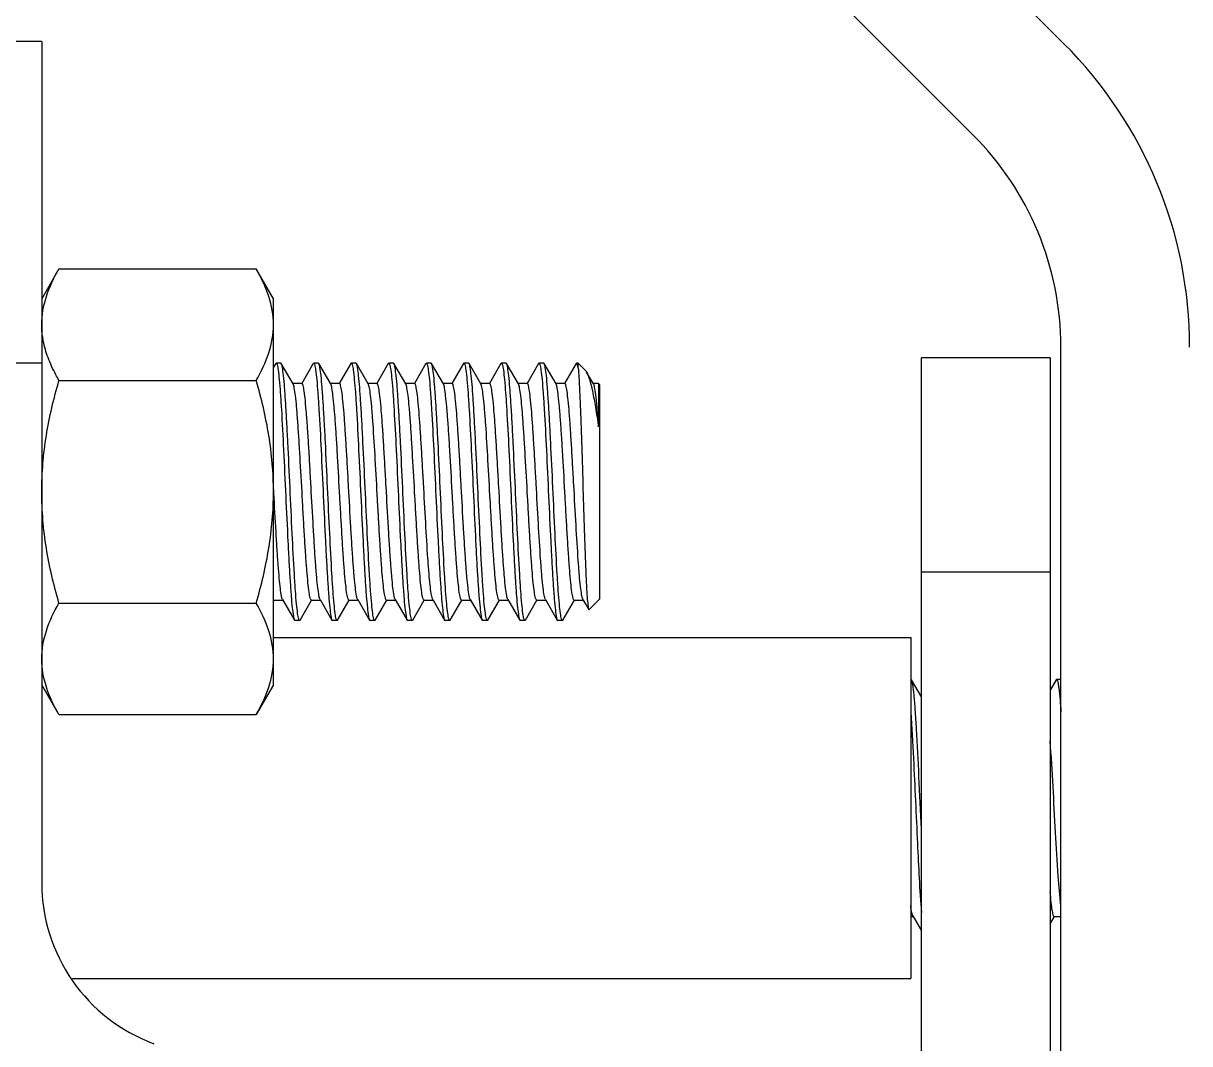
# Model space of a CAD drawing. Extents: x 1031190 to 1725648, y 733081 to 1571294.
# Drawn here: x 1159189 to 1159821, y 1211071 to 1211624 of the extents above; entities that cross this region are included whole.
import ezdxf

# ---------------------------------------------------------------- set-up
doc = ezdxf.new("R2010")
doc.units = 0
doc.header["$LTSCALE"] = 1000
doc.header["$MEASUREMENT"] = 0

msp = doc.modelspace()

# ---------------------------------------------------------------- linework, layer by layer
at = {"linetype": 'Continuous'}
for p, q in [((1159456.3, 1211909.17), (1159752.51, 1211612.96)), ((1159703.23, 1211563.68), (1159407.02, 1211859.89)), ((1159199.1, 1211614.22), (1159129.4, 1211614.22)), ((1159199.1, 1211614.22), (1159199.1, 1211158.53)), ((1159208.43, 1211490.97), (1159199.1, 1211474.8)), ((1159208.43, 1211490.97), (1159315.22, 1211490.97)), ((1159324.55, 1211474.8), (1159315.22, 1211490.97)), ((1159324.55, 1211265.76), (1159324.55, 1211474.8)), ((1159750.86, 1210955.01), (1159750.86, 1211448.69)), ((1159199.1, 1211439.98), (1159129.4, 1211439.98)), ((1159325.74, 1211439.75), (1159324.55, 1211437.7)), ((1159325.74, 1211439.75), (1159326, 1211439.98)), ((1159328.54, 1211439.98), (1159326, 1211439.98)), ((1159328.54, 1211439.98), (1159326, 1211439.98)), ((1159326, 1211439.98), (1159326.04, 1211439.97)), ((1159328.8, 1211439.75), (1159328.54, 1211439.98)), ((1159335.22, 1211428.68), (1159328.8, 1211439.75)), ((1159346.07, 1211439.75), (1159339.84, 1211429.01)), ((1159346.07, 1211439.75), (1159346.33, 1211439.98)), ((1159348.87, 1211439.98), (1159346.33, 1211439.98)), ((1159348.87, 1211439.98), (1159346.33, 1211439.98)), ((1159346.33, 1211439.98), (1159346.36, 1211439.97)), ((1159349.13, 1211439.75), (1159348.87, 1211439.98)), ((1159355.55, 1211428.68), (1159349.13, 1211439.75)), ((1159366.39, 1211439.75), (1159360.17, 1211429.01)), ((1159366.39, 1211439.75), (1159366.65, 1211439.98)), ((1159369.19, 1211439.98), (1159366.65, 1211439.98)), ((1159369.19, 1211439.98), (1159366.65, 1211439.98)), ((1159366.65, 1211439.98), (1159366.69, 1211439.97)), ((1159369.45, 1211439.75), (1159369.19, 1211439.98)), ((1159375.87, 1211428.68), (1159369.45, 1211439.75)), ((1159386.72, 1211439.75), (1159380.49, 1211429.01)), ((1159386.72, 1211439.75), (1159386.98, 1211439.98)), ((1159389.52, 1211439.98), (1159386.98, 1211439.98)), ((1159389.52, 1211439.98), (1159386.98, 1211439.98)), ((1159386.98, 1211439.98), (1159387.02, 1211439.97)), ((1159389.78, 1211439.75), (1159389.52, 1211439.98)), ((1159396.2, 1211428.68), (1159389.78, 1211439.75)), ((1159407.05, 1211439.75), (1159400.82, 1211429.01)), ((1159407.05, 1211439.75), (1159407.31, 1211439.98)), ((1159409.85, 1211439.98), (1159407.31, 1211439.98)), ((1159409.85, 1211439.98), (1159407.31, 1211439.98)), ((1159407.31, 1211439.98), (1159407.35, 1211439.97)), ((1159410.11, 1211439.75), (1159409.85, 1211439.98)), ((1159416.53, 1211428.68), (1159410.11, 1211439.75)), ((1159427.38, 1211439.75), (1159421.15, 1211429.01)), ((1159427.38, 1211439.75), (1159427.64, 1211439.98)), ((1159430.18, 1211439.98), (1159427.64, 1211439.98)), ((1159430.18, 1211439.98), (1159427.64, 1211439.98)), ((1159427.64, 1211439.98), (1159427.68, 1211439.97)), ((1159430.44, 1211439.75), (1159430.18, 1211439.98)), ((1159436.86, 1211428.68), (1159430.44, 1211439.75)), ((1159447.71, 1211439.75), (1159441.48, 1211429.01)), ((1159447.71, 1211439.75), (1159447.97, 1211439.98)), ((1159450.51, 1211439.98), (1159447.97, 1211439.98)), ((1159450.51, 1211439.98), (1159447.97, 1211439.98)), ((1159447.97, 1211439.98), (1159448, 1211439.97)), ((1159450.77, 1211439.75), (1159450.51, 1211439.98)), ((1159457.19, 1211428.68), (1159450.77, 1211439.75)), ((1159468.03, 1211439.75), (1159461.81, 1211429.01)), ((1159468.03, 1211439.75), (1159468.29, 1211439.98)), ((1159470.83, 1211439.98), (1159468.29, 1211439.98)), ((1159470.83, 1211439.98), (1159468.29, 1211439.98)), ((1159468.29, 1211439.98), (1159468.33, 1211439.97)), ((1159471.09, 1211439.75), (1159470.83, 1211439.98)), ((1159477.51, 1211428.68), (1159471.09, 1211439.75)), ((1159488.36, 1211439.75), (1159482.13, 1211429.01)), ((1159488.62, 1211439.98), (1159488.36, 1211439.75)), ((1159489.5, 1211439.98), (1159488.62, 1211439.98)), ((1159493.44, 1211436.04), (1159489.5, 1211439.98)), ((1159489.5, 1211437.43), (1159489.5, 1211439.98)), ((1159675.35, 1210685.88), (1159675.35, 1211442.88)), ((1159745.05, 1211442.88), (1159675.35, 1211442.88)), ((1159745.05, 1211442.88), (1159745.05, 1210374.21)), ((1159497.84, 1211428.68), (1159494.09, 1211435.14)), ((1159208.43, 1211430.63), (1159315.22, 1211430.63)), ((1159339.95, 1211428.94), (1159335.06, 1211428.94)), ((1159360.28, 1211428.94), (1159355.39, 1211428.94)), ((1159380.61, 1211428.94), (1159375.72, 1211428.94)), ((1159376.03, 1211428.34), (1159375.87, 1211428.68)), ((1159400.94, 1211428.94), (1159396.05, 1211428.94)), ((1159421.27, 1211428.94), (1159416.38, 1211428.94)), ((1159441.59, 1211428.94), (1159436.7, 1211428.94)), ((1159437.05, 1211428.25), (1159436.86, 1211428.68)), ((1159461.92, 1211428.94), (1159457.03, 1211428.94)), ((1159482.25, 1211428.94), (1159477.36, 1211428.94)), ((1159500.53, 1211428.94), (1159497.69, 1211428.94)), ((1159501.11, 1211428.36), (1159500.53, 1211428.94)), ((1159500.53, 1211428.94), (1159500.53, 1211405.48)), ((1159501.11, 1211428.36), (1159501.11, 1211312.2)), ((1159324.71, 1211370.29), (1159324.55, 1211373.12)), ((1159324.75, 1211369.55), (1159324.71, 1211370.29)), ((1159745.05, 1211326.72), (1159675.35, 1211326.72)), ((1159324.55, 1211311.02), (1159324.86, 1211311.55)), ((1159324.75, 1211311.62), (1159329.64, 1211311.62)), ((1159329.48, 1211311.89), (1159335.9, 1211300.81)), ((1159338.96, 1211300.81), (1159345.19, 1211311.55)), ((1159345.07, 1211311.62), (1159349.96, 1211311.62)), ((1159349.81, 1211311.89), (1159356.23, 1211300.81)), ((1159359.29, 1211300.81), (1159365.52, 1211311.55)), ((1159365.4, 1211311.62), (1159370.29, 1211311.62)), ((1159370.14, 1211311.89), (1159376.56, 1211300.81)), ((1159379.62, 1211300.81), (1159385.84, 1211311.55)), ((1159385.73, 1211311.62), (1159390.62, 1211311.62)), ((1159390.47, 1211311.89), (1159396.89, 1211300.81)), ((1159399.95, 1211300.81), (1159406.17, 1211311.55)), ((1159406.06, 1211311.62), (1159410.95, 1211311.62)), ((1159410.79, 1211311.89), (1159417.21, 1211300.81)), ((1159420.27, 1211300.81), (1159426.5, 1211311.55)), ((1159426.39, 1211311.62), (1159431.28, 1211311.62)), ((1159431.12, 1211311.89), (1159437.54, 1211300.81)), ((1159440.6, 1211300.81), (1159446.83, 1211311.55)), ((1159446.71, 1211311.62), (1159451.6, 1211311.62)), ((1159451.45, 1211311.89), (1159457.87, 1211300.81)), ((1159460.93, 1211300.81), (1159467.16, 1211311.55)), ((1159467.04, 1211311.62), (1159471.93, 1211311.62)), ((1159471.78, 1211311.89), (1159471.59, 1211312.3)), ((1159471.78, 1211311.89), (1159478.2, 1211300.81)), ((1159481.26, 1211300.81), (1159487.48, 1211311.55)), ((1159487.37, 1211311.62), (1159492.26, 1211311.62)), ((1159492.11, 1211311.89), (1159492, 1211312.09)), ((1159492.11, 1211311.89), (1159492.26, 1211311.62)), ((1159492.26, 1211311.62), (1159495.21, 1211306.54)), ((1159501.11, 1211312.2), (1159495.39, 1211306.47)), ((1159208.43, 1211309.94), (1159315.22, 1211309.94)), ((1159495.21, 1211306.54), (1159495.39, 1211306.47)), ((1159335.9, 1211300.81), (1159336.16, 1211300.59)), ((1159338.7, 1211300.59), (1159336.16, 1211300.59)), ((1159338.7, 1211300.59), (1159336.16, 1211300.59)), ((1159338.7, 1211300.59), (1159338.66, 1211300.59)), ((1159338.96, 1211300.81), (1159338.7, 1211300.59)), ((1159356.23, 1211300.81), (1159356.49, 1211300.59)), ((1159359.03, 1211300.59), (1159356.49, 1211300.59)), ((1159359.03, 1211300.59), (1159356.49, 1211300.59)), ((1159359.03, 1211300.59), (1159358.99, 1211300.59)), ((1159359.29, 1211300.81), (1159359.03, 1211300.59)), ((1159376.56, 1211300.81), (1159376.82, 1211300.59)), ((1159379.36, 1211300.59), (1159376.82, 1211300.59)), ((1159379.36, 1211300.59), (1159376.82, 1211300.59)), ((1159379.36, 1211300.59), (1159379.32, 1211300.59)), ((1159379.62, 1211300.81), (1159379.36, 1211300.59)), ((1159396.89, 1211300.81), (1159397.15, 1211300.59)), ((1159399.69, 1211300.59), (1159397.15, 1211300.59)), ((1159399.69, 1211300.59), (1159397.15, 1211300.59)), ((1159399.69, 1211300.59), (1159399.65, 1211300.59)), ((1159399.95, 1211300.81), (1159399.69, 1211300.59)), ((1159417.21, 1211300.81), (1159417.47, 1211300.59)), ((1159420.01, 1211300.59), (1159417.47, 1211300.59)), ((1159420.01, 1211300.59), (1159417.47, 1211300.59)), ((1159420.01, 1211300.59), (1159419.98, 1211300.59)), ((1159420.27, 1211300.81), (1159420.01, 1211300.59)), ((1159437.54, 1211300.81), (1159437.8, 1211300.59)), ((1159440.34, 1211300.59), (1159437.8, 1211300.59)), ((1159440.34, 1211300.59), (1159437.8, 1211300.59)), ((1159440.34, 1211300.59), (1159440.3, 1211300.59)), ((1159440.6, 1211300.81), (1159440.34, 1211300.59)), ((1159457.87, 1211300.81), (1159458.13, 1211300.59)), ((1159460.67, 1211300.59), (1159458.13, 1211300.59)), ((1159460.67, 1211300.59), (1159458.13, 1211300.59)), ((1159460.67, 1211300.59), (1159460.63, 1211300.59)), ((1159460.93, 1211300.81), (1159460.67, 1211300.59)), ((1159478.2, 1211300.81), (1159478.46, 1211300.59)), ((1159481, 1211300.59), (1159478.46, 1211300.59)), ((1159481, 1211300.59), (1159478.46, 1211300.59)), ((1159481, 1211300.59), (1159480.96, 1211300.59)), ((1159481.26, 1211300.81), (1159481, 1211300.59)), ((1159324.55, 1211291.29), (1159669.55, 1211291.29)), ((1159669.55, 1211291.29), (1159669.55, 1211106.6)), ((1159670, 1211268.42), (1159669.74, 1211268.64)), ((1159675.35, 1211259.18), (1159670, 1211268.42)), ((1159748.25, 1211268.42), (1159745.05, 1211262.89)), ((1159748.25, 1211268.42), (1159748.51, 1211268.64)), ((1159751.05, 1211268.64), (1159748.51, 1211268.64)), ((1159751.05, 1211268.64), (1159748.51, 1211268.64)), ((1159208.43, 1211249.59), (1159199.1, 1211265.76)), ((1159324.55, 1211265.76), (1159315.22, 1211249.59)), ((1159208.43, 1211249.59), (1159315.22, 1211249.59)), ((1159669.55, 1211140.28), (1159670.99, 1211140.28)), ((1159670.68, 1211140.55), (1159675.35, 1211132.49)), ((1159745.05, 1211136.21), (1159747.41, 1211140.28)), ((1159747.26, 1211140.28), (1159750.86, 1211140.28)), ((1159215.78, 1211106.6), (1159669.55, 1211106.6))]:
    msp.add_line(p, q, dxfattribs=at)
for centre, radius, start, end in [((1159588.23, 1211448.69), 232.32, 0, 45), ((1159588.23, 1211448.69), 162.62, 0, 45), ((1159292.03, 1211158.53), 162.62, 180, 249.68249), ((1159292.03, 1211158.53), 92.93, 180, 249.68249)]:
    msp.add_arc(centre, radius, start, end, dxfattribs=at)
for points, knots in [([(1159199.1, 1211460.8), (1159199.1, 1211465.95), (1159201.03, 1211476.61), (1159205.7, 1211486.23), (1159208.43, 1211490.97)], [0, 0, 0, 0, 0.485069, 1, 1, 1, 1]), ([(1159324.55, 1211460.8), (1159324.55, 1211465.95), (1159322.62, 1211476.61), (1159317.95, 1211486.23), (1159315.22, 1211490.97)], [0, 0, 0, 0, 0.485069, 1, 1, 1, 1]), ([(1159202.5, 1211443), (1159201.96, 1211444.46), (1159200.05, 1211450.2), (1159199.1, 1211456.29), (1159199.1, 1211460.8)], [0, 0, 0, 0, 0.255881, 1, 1, 1, 1]), ([(1159315.22, 1211430.63), (1159317.95, 1211435.36), (1159322.62, 1211444.99), (1159324.55, 1211455.65), (1159324.55, 1211460.8)], [0, 0, 0, 0, 0.514931, 1, 1, 1, 1]), ([(1159208.43, 1211430.63), (1159207.85, 1211431.64), (1159205.63, 1211435.64), (1159203.69, 1211439.81), (1159202.5, 1211443)], [0, 0, 0, 0, 0.255395, 1, 1, 1, 1]), ([(1159326.04, 1211439.97), (1159326.08, 1211439.96), (1159326.32, 1211439.78), (1159326.4, 1211439.47), (1159326.47, 1211439.23)], [0, 0, 0, 0, 0.14607, 1, 1, 1, 1]), ([(1159326.47, 1211439.23), (1159326.78, 1211438.27), (1159327.18, 1211435.53), (1159327.75, 1211430.43), (1159328.3, 1211423.32), (1159329.12, 1211410.61), (1159330.07, 1211391.97), (1159331.18, 1211368.08), (1159332.12, 1211347.8), (1159332.92, 1211332.53), (1159333.49, 1211322.7), (1159334.07, 1211314.46), (1159334.59, 1211308.02), (1159335.21, 1211303.73), (1159335.53, 1211301.46), (1159335.9, 1211300.81)], [0, 0, 0, 0, 0.021893, 0.059338, 0.11121, 0.175832, 0.33449, 0.514559, 0.692469, 0.77323, 0.844901, 0.90513, 0.951948, 0.983856, 1, 1, 1, 1]), ([(1159338.23, 1211301.33), (1159337.92, 1211302.29), (1159337.52, 1211305.02), (1159336.95, 1211310.13), (1159336.4, 1211317.23), (1159335.58, 1211329.94), (1159334.63, 1211348.58), (1159333.52, 1211372.47), (1159332.58, 1211392.76), (1159331.78, 1211408.03), (1159331.21, 1211417.86), (1159330.63, 1211426.1), (1159330.11, 1211432.54), (1159329.49, 1211436.83), (1159329.17, 1211439.11), (1159328.8, 1211439.75)], [0, 0, 0, 0, 0.02187, 0.059297, 0.111154, 0.175764, 0.334422, 0.514507, 0.692435, 0.773208, 0.844889, 0.905123, 0.951944, 0.983855, 1, 1, 1, 1]), ([(1159346.36, 1211439.97), (1159346.41, 1211439.96), (1159346.65, 1211439.78), (1159346.72, 1211439.48), (1159346.8, 1211439.24)], [0, 0, 0, 0, 0.146483, 1, 1, 1, 1]), ([(1159346.8, 1211439.24), (1159347.1, 1211438.28), (1159347.5, 1211435.55), (1159348.07, 1211430.45), (1159348.62, 1211423.35), (1159349.45, 1211410.64), (1159350.4, 1211392), (1159351.51, 1211368.11), (1159352.45, 1211347.82), (1159353.25, 1211332.54), (1159353.82, 1211322.71), (1159354.4, 1211314.47), (1159354.92, 1211308.03), (1159355.53, 1211303.73), (1159355.86, 1211301.46), (1159356.23, 1211300.81)], [0, 0, 0, 0, 0.021833, 0.05923, 0.111064, 0.175659, 0.33431, 0.514413, 0.692368, 0.773157, 0.844855, 0.905103, 0.951934, 0.983852, 1, 1, 1, 1]), ([(1159358.56, 1211301.33), (1159358.25, 1211302.29), (1159357.85, 1211305.03), (1159357.28, 1211310.13), (1159356.73, 1211317.24), (1159355.91, 1211329.95), (1159354.95, 1211348.59), (1159353.85, 1211372.48), (1159352.9, 1211392.76), (1159352.11, 1211408.03), (1159351.54, 1211417.86), (1159350.95, 1211426.1), (1159350.44, 1211432.54), (1159349.82, 1211436.83), (1159349.5, 1211439.11), (1159349.13, 1211439.75)], [0, 0, 0, 0, 0.02189, 0.059333, 0.111204, 0.175825, 0.334482, 0.514553, 0.692464, 0.773225, 0.844897, 0.905128, 0.951947, 0.983856, 1, 1, 1, 1]), ([(1159366.69, 1211439.97), (1159366.73, 1211439.96), (1159366.97, 1211439.78), (1159367.04, 1211439.49), (1159367.12, 1211439.26)], [0, 0, 0, 0, 0.14739, 1, 1, 1, 1]), ([(1159367.12, 1211439.26), (1159367.43, 1211438.3), (1159367.83, 1211435.58), (1159368.4, 1211430.5), (1159368.95, 1211423.4), (1159369.77, 1211410.71), (1159370.73, 1211392.06), (1159371.83, 1211368.16), (1159372.78, 1211347.86), (1159373.57, 1211332.58), (1159374.14, 1211322.73), (1159374.73, 1211314.48), (1159375.25, 1211308.03), (1159375.86, 1211303.73), (1159376.18, 1211301.46), (1159376.56, 1211300.81)], [0, 0, 0, 0, 0.021699, 0.058987, 0.110742, 0.175283, 0.333897, 0.514056, 0.692114, 0.772961, 0.844719, 0.905022, 0.951896, 0.98384, 1, 1, 1, 1]), ([(1159378.89, 1211301.32), (1159378.58, 1211302.28), (1159378.18, 1211305.02), (1159377.61, 1211310.11), (1159377.06, 1211317.22), (1159376.24, 1211329.92), (1159375.28, 1211348.57), (1159374.18, 1211372.46), (1159373.23, 1211392.75), (1159372.44, 1211408.02), (1159371.87, 1211417.85), (1159371.28, 1211426.09), (1159370.77, 1211432.53), (1159370.15, 1211436.83), (1159369.83, 1211439.11), (1159369.45, 1211439.75)], [0, 0, 0, 0, 0.021836, 0.059237, 0.111077, 0.175677, 0.334321, 0.514424, 0.692372, 0.773156, 0.844853, 0.905103, 0.951936, 0.983852, 1, 1, 1, 1]), ([(1159387.02, 1211439.97), (1159387.06, 1211439.96), (1159387.3, 1211439.78), (1159387.38, 1211439.47), (1159387.45, 1211439.23)], [0, 0, 0, 0, 0.146196, 1, 1, 1, 1]), ([(1159387.45, 1211439.23), (1159387.76, 1211438.27), (1159388.16, 1211435.54), (1159388.73, 1211430.43), (1159389.28, 1211423.33), (1159390.11, 1211410.62), (1159391.06, 1211391.98), (1159392.16, 1211368.09), (1159393.11, 1211347.8), (1159393.91, 1211332.54), (1159394.47, 1211322.71), (1159395.06, 1211314.46), (1159395.57, 1211308.03), (1159396.19, 1211303.73), (1159396.51, 1211301.46), (1159396.89, 1211300.81)], [0, 0, 0, 0, 0.021874, 0.059306, 0.111169, 0.175785, 0.334437, 0.514518, 0.69244, 0.773206, 0.844885, 0.905122, 0.951944, 0.983855, 1, 1, 1, 1]), ([(1159399.22, 1211301.31), (1159398.91, 1211302.27), (1159398.51, 1211304.99), (1159397.94, 1211310.07), (1159397.39, 1211317.17), (1159396.57, 1211329.87), (1159395.61, 1211348.52), (1159394.51, 1211372.41), (1159393.56, 1211392.71), (1159392.76, 1211407.99), (1159392.2, 1211417.83), (1159391.61, 1211426.08), (1159391.09, 1211432.53), (1159390.48, 1211436.83), (1159390.16, 1211439.1), (1159389.78, 1211439.75)], [0, 0, 0, 0, 0.021728, 0.059039, 0.110811, 0.175364, 0.333989, 0.514137, 0.692171, 0.773007, 0.844751, 0.905041, 0.951904, 0.983842, 1, 1, 1, 1]), ([(1159407.35, 1211439.97), (1159407.39, 1211439.96), (1159407.63, 1211439.78), (1159407.71, 1211439.47), (1159407.78, 1211439.23)], [0, 0, 0, 0, 0.146015, 1, 1, 1, 1]), ([(1159407.78, 1211439.23), (1159408.09, 1211438.27), (1159408.49, 1211435.53), (1159409.06, 1211430.42), (1159409.61, 1211423.31), (1159410.43, 1211410.61), (1159411.39, 1211391.96), (1159412.49, 1211368.08), (1159413.44, 1211347.8), (1159414.23, 1211332.53), (1159414.8, 1211322.7), (1159415.39, 1211314.46), (1159415.9, 1211308.02), (1159416.52, 1211303.73), (1159416.84, 1211301.46), (1159417.21, 1211300.81)], [0, 0, 0, 0, 0.021902, 0.059353, 0.11123, 0.175855, 0.334516, 0.514581, 0.692484, 0.773243, 0.844911, 0.905136, 0.951951, 0.983857, 1, 1, 1, 1]), ([(1159419.54, 1211301.33), (1159419.23, 1211302.29), (1159418.83, 1211305.03), (1159418.26, 1211310.13), (1159417.71, 1211317.24), (1159416.89, 1211329.95), (1159415.94, 1211348.59), (1159414.83, 1211372.48), (1159413.89, 1211392.76), (1159413.09, 1211408.03), (1159412.52, 1211417.86), (1159411.94, 1211426.1), (1159411.42, 1211432.54), (1159410.81, 1211436.83), (1159410.48, 1211439.11), (1159410.11, 1211439.75)], [0, 0, 0, 0, 0.021885, 0.059324, 0.11119, 0.175807, 0.334466, 0.514541, 0.692458, 0.773225, 0.8449, 0.90513, 0.951948, 0.983856, 1, 1, 1, 1]), ([(1159427.68, 1211439.97), (1159427.72, 1211439.96), (1159427.96, 1211439.78), (1159428.03, 1211439.48), (1159428.11, 1211439.25)], [0, 0, 0, 0, 0.146759, 1, 1, 1, 1]), ([(1159428.11, 1211439.25), (1159428.42, 1211438.29), (1159428.81, 1211435.56), (1159429.38, 1211430.46), (1159429.93, 1211423.36), (1159430.76, 1211410.66), (1159431.71, 1211392.02), (1159432.82, 1211368.12), (1159433.76, 1211347.83), (1159434.56, 1211332.55), (1159435.13, 1211322.72), (1159435.71, 1211314.47), (1159436.23, 1211308.03), (1159436.84, 1211303.73), (1159437.17, 1211301.46), (1159437.54, 1211300.81)], [0, 0, 0, 0, 0.021792, 0.059156, 0.110966, 0.175545, 0.334187, 0.514308, 0.692293, 0.7731, 0.844815, 0.905079, 0.951923, 0.983848, 1, 1, 1, 1]), ([(1159439.87, 1211301.33), (1159439.56, 1211302.29), (1159439.16, 1211305.03), (1159438.59, 1211310.13), (1159438.04, 1211317.24), (1159437.22, 1211329.94), (1159436.27, 1211348.59), (1159435.16, 1211372.47), (1159434.22, 1211392.76), (1159433.42, 1211408.03), (1159432.85, 1211417.86), (1159432.27, 1211426.1), (1159431.75, 1211432.54), (1159431.13, 1211436.83), (1159430.81, 1211439.11), (1159430.44, 1211439.75)], [0, 0, 0, 0, 0.021878, 0.059312, 0.111177, 0.175794, 0.334448, 0.514526, 0.692445, 0.773211, 0.844888, 0.905123, 0.951945, 0.983855, 1, 1, 1, 1]), ([(1159448, 1211439.97), (1159448.04, 1211439.96), (1159448.28, 1211439.78), (1159448.36, 1211439.48), (1159448.43, 1211439.25)], [0, 0, 0, 0, 0.146768, 1, 1, 1, 1]), ([(1159448.43, 1211439.25), (1159448.74, 1211438.29), (1159449.14, 1211435.56), (1159449.71, 1211430.46), (1159450.26, 1211423.36), (1159451.09, 1211410.66), (1159452.04, 1211392.02), (1159453.15, 1211368.12), (1159454.09, 1211347.83), (1159454.89, 1211332.55), (1159455.46, 1211322.72), (1159456.04, 1211314.47), (1159456.56, 1211308.03), (1159457.17, 1211303.73), (1159457.5, 1211301.46), (1159457.87, 1211300.81)], [0, 0, 0, 0, 0.021791, 0.059155, 0.110967, 0.175548, 0.334182, 0.514304, 0.692288, 0.773093, 0.844809, 0.905077, 0.951923, 0.983848, 1, 1, 1, 1]), ([(1159460.2, 1211301.31), (1159459.89, 1211302.27), (1159459.49, 1211305), (1159458.92, 1211310.09), (1159458.37, 1211317.19), (1159457.55, 1211329.89), (1159456.6, 1211348.53), (1159455.49, 1211372.43), (1159454.55, 1211392.72), (1159453.75, 1211408), (1159453.18, 1211417.84), (1159452.59, 1211426.09), (1159452.08, 1211432.53), (1159451.46, 1211436.83), (1159451.14, 1211439.11), (1159450.77, 1211439.75)], [0, 0, 0, 0, 0.021768, 0.059112, 0.11091, 0.17548, 0.33411, 0.514241, 0.692243, 0.773059, 0.844786, 0.905063, 0.951916, 0.983846, 1, 1, 1, 1]), ([(1159468.33, 1211439.97), (1159468.37, 1211439.96), (1159468.62, 1211439.78), (1159468.69, 1211439.47), (1159468.77, 1211439.23)], [0, 0, 0, 0, 0.146155, 1, 1, 1, 1]), ([(1159468.77, 1211439.23), (1159469.07, 1211438.27), (1159469.47, 1211435.54), (1159470.04, 1211430.43), (1159470.59, 1211423.32), (1159471.42, 1211410.62), (1159472.37, 1211391.97), (1159473.48, 1211368.09), (1159474.42, 1211347.8), (1159475.22, 1211332.54), (1159475.79, 1211322.7), (1159476.37, 1211314.46), (1159476.89, 1211308.03), (1159477.5, 1211303.73), (1159477.82, 1211301.46), (1159478.2, 1211300.81)], [0, 0, 0, 0, 0.02188, 0.059316, 0.111182, 0.1758, 0.334454, 0.51453, 0.692448, 0.773213, 0.844889, 0.905123, 0.951945, 0.983855, 1, 1, 1, 1]), ([(1159480.53, 1211301.31), (1159480.22, 1211302.27), (1159479.82, 1211305), (1159479.25, 1211310.09), (1159478.7, 1211317.19), (1159477.88, 1211329.89), (1159476.92, 1211348.53), (1159475.82, 1211372.43), (1159474.87, 1211392.72), (1159474.08, 1211408), (1159473.51, 1211417.84), (1159472.92, 1211426.09), (1159472.41, 1211432.53), (1159471.79, 1211436.83), (1159471.47, 1211439.11), (1159471.09, 1211439.75)], [0, 0, 0, 0, 0.021766, 0.059108, 0.110903, 0.175472, 0.334108, 0.51424, 0.692244, 0.773062, 0.844789, 0.905064, 0.951915, 0.983846, 1, 1, 1, 1]), ([(1159488.87, 1211439.77), (1159488.84, 1211439.83), (1159488.77, 1211439.92), (1159488.67, 1211439.98), (1159488.62, 1211439.98)], [0, 0, 0, 0, 0.595459, 1, 1, 1, 1]), ([(1159489.5, 1211437.43), (1159489.45, 1211437.71), (1159489.29, 1211438.5), (1159489.14, 1211439.32), (1159488.87, 1211439.77)], [0, 0, 0, 0, 0.346578, 1, 1, 1, 1]), ([(1159489.5, 1211437.43), (1159489.84, 1211433.96), (1159490.31, 1211424.91), (1159490.96, 1211408.83), (1159491.61, 1211388.54), (1159492.28, 1211366.38), (1159492.86, 1211347.9), (1159493.35, 1211334.18), (1159493.69, 1211325.44), (1159494.07, 1211318.18), (1159494.35, 1211312.56), (1159494.8, 1211308.94), (1159494.92, 1211307.04), (1159495.21, 1211306.54)], [0, 0, 0, 0, 0.079873, 0.207357, 0.368394, 0.544526, 0.714953, 0.791458, 0.858883, 0.915067, 0.958179, 0.986787, 1, 1, 1, 1]), ([(1159494.09, 1211435.14), (1159494.8, 1211433.92), (1159495.94, 1211430.45), (1159497.45, 1211424.07), (1159499.01, 1211415.47), (1159500.01, 1211409.02), (1159500.53, 1211405.48)], [0, 0, 0, 0, 0.139011, 0.356589, 0.647179, 1, 1, 1, 1]), ([(1159199.1, 1211370.28), (1159199.1, 1211380.48), (1159200.88, 1211400.92), (1159205.6, 1211420.82), (1159208.43, 1211430.63)], [0, 0, 0, 0, 0.499896, 1, 1, 1, 1]), ([(1159324.55, 1211370.28), (1159324.55, 1211380.48), (1159322.77, 1211400.92), (1159318.05, 1211420.82), (1159315.22, 1211430.63)], [0, 0, 0, 0, 0.499896, 1, 1, 1, 1]), ([(1159345.07, 1211311.62), (1159344.94, 1211311.62), (1159344.64, 1211312.04), (1159344.24, 1211313.38), (1159343.7, 1211316.49), (1159343.15, 1211321.5), (1159342.55, 1211328.34), (1159341.95, 1211336.66), (1159341.35, 1211346.2), (1159340.75, 1211356.62), (1159339.94, 1211371.14), (1159339.16, 1211385.52), (1159338.33, 1211399.26), (1159337.73, 1211408.24), (1159337.13, 1211415.83), (1159336.58, 1211421.82), (1159335.95, 1211425.88), (1159335.59, 1211428.04), (1159335.22, 1211428.68)], [0, 0, 0, 0, 0.003456, 0.010692, 0.037889, 0.081613, 0.140406, 0.212192, 0.2944, 0.384075, 0.477989, 0.664972, 0.751304, 0.828651, 0.894236, 0.945722, 0.981321, 1, 1, 1, 1]), ([(1159349.81, 1211311.89), (1159349.44, 1211312.52), (1159349.07, 1211314.68), (1159348.45, 1211318.74), (1159347.9, 1211324.73), (1159347.29, 1211332.32), (1159346.7, 1211341.3), (1159345.87, 1211355.04), (1159345.09, 1211369.43), (1159344.28, 1211383.95), (1159343.68, 1211394.36), (1159343.07, 1211403.9), (1159342.48, 1211412.22), (1159341.88, 1211419.06), (1159341.33, 1211424.07), (1159340.79, 1211427.18), (1159340.39, 1211428.52), (1159340.09, 1211428.94), (1159339.95, 1211428.94)], [0, 0, 0, 0, 0.01868, 0.054278, 0.105764, 0.171348, 0.248694, 0.335027, 0.52201, 0.615925, 0.705601, 0.787809, 0.859593, 0.918386, 0.962109, 0.989306, 0.996546, 1, 1, 1, 1]), ([(1159365.4, 1211311.62), (1159365.27, 1211311.62), (1159364.97, 1211312.04), (1159364.57, 1211313.38), (1159364.03, 1211316.49), (1159363.47, 1211321.5), (1159362.88, 1211328.34), (1159362.28, 1211336.66), (1159361.68, 1211346.2), (1159361.08, 1211356.62), (1159360.27, 1211371.14), (1159359.49, 1211385.52), (1159358.66, 1211399.26), (1159358.06, 1211408.24), (1159357.46, 1211415.83), (1159356.9, 1211421.82), (1159356.28, 1211425.88), (1159355.91, 1211428.04), (1159355.55, 1211428.68)], [0, 0, 0, 0, 0.003456, 0.010693, 0.037891, 0.081614, 0.140408, 0.212192, 0.2944, 0.384075, 0.47799, 0.664974, 0.751306, 0.828653, 0.894237, 0.945723, 0.981321, 1, 1, 1, 1]), ([(1159370.14, 1211311.89), (1159369.77, 1211312.52), (1159369.4, 1211314.68), (1159368.78, 1211318.74), (1159368.23, 1211324.73), (1159367.62, 1211332.32), (1159367.03, 1211341.3), (1159366.2, 1211355.04), (1159365.41, 1211369.43), (1159364.61, 1211383.95), (1159364, 1211394.36), (1159363.4, 1211403.9), (1159362.81, 1211412.22), (1159362.21, 1211419.06), (1159361.66, 1211424.07), (1159361.11, 1211427.18), (1159360.71, 1211428.52), (1159360.42, 1211428.94), (1159360.28, 1211428.94)], [0, 0, 0, 0, 0.018679, 0.054277, 0.105763, 0.171348, 0.248694, 0.335027, 0.52201, 0.615925, 0.7056, 0.787807, 0.859593, 0.918386, 0.96211, 0.989308, 0.996544, 1, 1, 1, 1]), ([(1159385.73, 1211311.62), (1159385.6, 1211311.62), (1159385.3, 1211312.02), (1159384.91, 1211313.33), (1159384.38, 1211316.34), (1159383.83, 1211321.21), (1159383.24, 1211327.85), (1159382.66, 1211335.95), (1159382.06, 1211345.26), (1159381.47, 1211355.44), (1159380.68, 1211369.72), (1159379.73, 1211387), (1159378.75, 1211403.29), (1159377.91, 1211414.43), (1159377.34, 1211420.67), (1159376.76, 1211425.13), (1159376.35, 1211427.52), (1159376.03, 1211428.34)], [0, 0, 0, 0, 0.003387, 0.010439, 0.0369, 0.079457, 0.136743, 0.2068, 0.287199, 0.375139, 0.467553, 0.652855, 0.817457, 0.884687, 0.938635, 0.97747, 1, 1, 1, 1]), ([(1159390.47, 1211311.89), (1159390.1, 1211312.52), (1159389.73, 1211314.68), (1159389.11, 1211318.74), (1159388.56, 1211324.73), (1159387.95, 1211332.32), (1159387.35, 1211341.3), (1159386.53, 1211355.04), (1159385.74, 1211369.43), (1159384.94, 1211383.95), (1159384.33, 1211394.36), (1159383.73, 1211403.9), (1159383.14, 1211412.22), (1159382.54, 1211419.06), (1159381.98, 1211424.07), (1159381.44, 1211427.18), (1159381.04, 1211428.52), (1159380.75, 1211428.94), (1159380.61, 1211428.94)], [0, 0, 0, 0, 0.01868, 0.054279, 0.105765, 0.17135, 0.248697, 0.335029, 0.522011, 0.615926, 0.705601, 0.787809, 0.859595, 0.918388, 0.962111, 0.989308, 0.996545, 1, 1, 1, 1]), ([(1159406.06, 1211311.62), (1159405.92, 1211311.62), (1159405.63, 1211312.04), (1159405.22, 1211313.38), (1159404.68, 1211316.49), (1159404.13, 1211321.5), (1159403.53, 1211328.34), (1159402.94, 1211336.66), (1159402.34, 1211346.2), (1159401.73, 1211356.62), (1159400.93, 1211371.14), (1159400.14, 1211385.52), (1159399.31, 1211399.26), (1159398.72, 1211408.24), (1159398.11, 1211415.83), (1159397.56, 1211421.82), (1159396.94, 1211425.88), (1159396.57, 1211428.04), (1159396.2, 1211428.68)], [0, 0, 0, 0, 0.003455, 0.010692, 0.037889, 0.081612, 0.140406, 0.212191, 0.294399, 0.384075, 0.477989, 0.664972, 0.751304, 0.82865, 0.894235, 0.945722, 0.981321, 1, 1, 1, 1]), ([(1159410.58, 1211312.39), (1159410.27, 1211313.29), (1159409.85, 1211315.78), (1159409.28, 1211320.39), (1159408.71, 1211326.73), (1159407.87, 1211337.94), (1159406.9, 1211354.22), (1159405.96, 1211371.43), (1159405.17, 1211385.61), (1159404.58, 1211395.7), (1159403.99, 1211404.91), (1159403.41, 1211412.92), (1159402.82, 1211419.48), (1159402.28, 1211424.28), (1159401.75, 1211427.25), (1159401.36, 1211428.55), (1159401.07, 1211428.94), (1159400.94, 1211428.94)], [0, 0, 0, 0, 0.024104, 0.064245, 0.119183, 0.187069, 0.352029, 0.536643, 0.62845, 0.715691, 0.795361, 0.864724, 0.921406, 0.963495, 0.989662, 0.996639, 1, 1, 1, 1]), ([(1159426.39, 1211311.62), (1159426.25, 1211311.62), (1159425.95, 1211312.04), (1159425.55, 1211313.38), (1159425.01, 1211316.49), (1159424.46, 1211321.5), (1159423.86, 1211328.34), (1159423.27, 1211336.66), (1159422.66, 1211346.2), (1159422.06, 1211356.62), (1159421.25, 1211371.14), (1159420.47, 1211385.52), (1159419.64, 1211399.26), (1159419.05, 1211408.24), (1159418.44, 1211415.83), (1159417.89, 1211421.82), (1159417.27, 1211425.88), (1159416.9, 1211428.04), (1159416.53, 1211428.68)], [0, 0, 0, 0, 0.003456, 0.010693, 0.037891, 0.081614, 0.140408, 0.212193, 0.2944, 0.384075, 0.47799, 0.664974, 0.751306, 0.828653, 0.894237, 0.945723, 0.981321, 1, 1, 1, 1]), ([(1159431.12, 1211311.89), (1159430.75, 1211312.52), (1159430.38, 1211314.68), (1159429.76, 1211318.74), (1159429.21, 1211324.73), (1159428.61, 1211332.32), (1159428.01, 1211341.3), (1159427.18, 1211355.04), (1159426.4, 1211369.43), (1159425.59, 1211383.95), (1159424.99, 1211394.36), (1159424.39, 1211403.9), (1159423.79, 1211412.22), (1159423.19, 1211419.06), (1159422.64, 1211424.07), (1159422.1, 1211427.18), (1159421.7, 1211428.52), (1159421.4, 1211428.94), (1159421.27, 1211428.94)], [0, 0, 0, 0, 0.018679, 0.054277, 0.105763, 0.171347, 0.248694, 0.335027, 0.52201, 0.615925, 0.7056, 0.787807, 0.859592, 0.918386, 0.962109, 0.989307, 0.996544, 1, 1, 1, 1]), ([(1159446.71, 1211311.62), (1159446.58, 1211311.62), (1159446.29, 1211312.02), (1159445.9, 1211313.32), (1159445.37, 1211316.31), (1159444.82, 1211321.14), (1159444.24, 1211327.74), (1159443.65, 1211335.79), (1159443.06, 1211345.05), (1159442.47, 1211355.18), (1159441.68, 1211369.41), (1159440.73, 1211386.65), (1159439.76, 1211402.94), (1159438.92, 1211414.11), (1159438.35, 1211420.41), (1159437.77, 1211424.95), (1159437.36, 1211427.39), (1159437.05, 1211428.25)], [0, 0, 0, 0, 0.003373, 0.010385, 0.036689, 0.078996, 0.13596, 0.205646, 0.285655, 0.373222, 0.465313, 0.650248, 0.815042, 0.882623, 0.937099, 0.976631, 1, 1, 1, 1]), ([(1159451.45, 1211311.89), (1159451.08, 1211312.52), (1159450.71, 1211314.68), (1159450.09, 1211318.74), (1159449.54, 1211324.73), (1159448.93, 1211332.32), (1159448.34, 1211341.3), (1159447.51, 1211355.04), (1159446.73, 1211369.43), (1159445.92, 1211383.95), (1159445.32, 1211394.36), (1159444.71, 1211403.9), (1159444.12, 1211412.22), (1159443.52, 1211419.06), (1159442.97, 1211424.07), (1159442.43, 1211427.18), (1159442.03, 1211428.52), (1159441.73, 1211428.94), (1159441.59, 1211428.94)], [0, 0, 0, 0, 0.01868, 0.054279, 0.105765, 0.17135, 0.248697, 0.335029, 0.522011, 0.615925, 0.705601, 0.787809, 0.859595, 0.918388, 0.962111, 0.989308, 0.996545, 1, 1, 1, 1]), ([(1159467.04, 1211311.62), (1159466.91, 1211311.62), (1159466.61, 1211312.04), (1159466.21, 1211313.38), (1159465.67, 1211316.49), (1159465.11, 1211321.5), (1159464.52, 1211328.34), (1159463.92, 1211336.66), (1159463.32, 1211346.2), (1159462.72, 1211356.62), (1159461.91, 1211371.14), (1159461.13, 1211385.52), (1159460.3, 1211399.26), (1159459.7, 1211408.24), (1159459.1, 1211415.83), (1159458.54, 1211421.82), (1159457.92, 1211425.88), (1159457.55, 1211428.04), (1159457.19, 1211428.68)], [0, 0, 0, 0, 0.003455, 0.010692, 0.037889, 0.081612, 0.140405, 0.212191, 0.294399, 0.384075, 0.477989, 0.664971, 0.751303, 0.82865, 0.894235, 0.945721, 0.98132, 1, 1, 1, 1]), ([(1159471.59, 1211312.3), (1159471.28, 1211313.15), (1159470.87, 1211315.59), (1159470.29, 1211320.12), (1159469.72, 1211326.41), (1159468.88, 1211337.58), (1159467.9, 1211353.87), (1159466.96, 1211371.12), (1159466.17, 1211385.35), (1159465.58, 1211395.49), (1159464.98, 1211404.75), (1159464.4, 1211412.81), (1159463.81, 1211419.41), (1159463.27, 1211424.25), (1159462.74, 1211427.24), (1159462.35, 1211428.54), (1159462.05, 1211428.94), (1159461.92, 1211428.94)], [0, 0, 0, 0, 0.023269, 0.062718, 0.117132, 0.184671, 0.349442, 0.534421, 0.62655, 0.714161, 0.794217, 0.863947, 0.920949, 0.963286, 0.989608, 0.996625, 1, 1, 1, 1]), ([(1159487.37, 1211311.62), (1159487.23, 1211311.62), (1159486.94, 1211312.04), (1159486.54, 1211313.38), (1159486, 1211316.49), (1159485.44, 1211321.5), (1159484.84, 1211328.34), (1159484.25, 1211336.66), (1159483.65, 1211346.2), (1159483.04, 1211356.62), (1159482.24, 1211371.14), (1159481.45, 1211385.52), (1159480.63, 1211399.26), (1159480.03, 1211408.24), (1159479.42, 1211415.83), (1159478.87, 1211421.82), (1159478.25, 1211425.88), (1159477.88, 1211428.04), (1159477.51, 1211428.68)], [0, 0, 0, 0, 0.003455, 0.010693, 0.037891, 0.081614, 0.140407, 0.212192, 0.2944, 0.384075, 0.47799, 0.664974, 0.751306, 0.828653, 0.894237, 0.945723, 0.981321, 1, 1, 1, 1]), ([(1159492, 1211312.09), (1159491.67, 1211312.85), (1159491.27, 1211315.16), (1159490.68, 1211319.49), (1159490.11, 1211325.64), (1159489.26, 1211336.73), (1159488.28, 1211353.03), (1159487.33, 1211370.36), (1159486.53, 1211384.72), (1159485.93, 1211394.98), (1159485.34, 1211404.37), (1159484.75, 1211412.55), (1159484.16, 1211419.25), (1159483.61, 1211424.17), (1159483.07, 1211427.22), (1159482.68, 1211428.53), (1159482.38, 1211428.94), (1159482.25, 1211428.94)], [0, 0, 0, 0, 0.021222, 0.058965, 0.112084, 0.178762, 0.343059, 0.528931, 0.621852, 0.710377, 0.791385, 0.862024, 0.919818, 0.962768, 0.989477, 0.996588, 1, 1, 1, 1]), ([(1159500.53, 1211405.48), (1159500.33, 1211408.46), (1159499.92, 1211413.77), (1159499.33, 1211420.74), (1159498.64, 1211425.45), (1159498.26, 1211427.95), (1159497.84, 1211428.68)], [0, 0, 0, 0, 0.382915, 0.68479, 0.89301, 1, 1, 1, 1]), ([(1159208.43, 1211309.94), (1159205.6, 1211319.74), (1159200.88, 1211339.65), (1159199.1, 1211360.08), (1159199.1, 1211370.28)], [0, 0, 0, 0, 0.500104, 1, 1, 1, 1]), ([(1159315.22, 1211309.94), (1159318.05, 1211319.74), (1159322.77, 1211339.65), (1159324.55, 1211360.08), (1159324.55, 1211370.28)], [0, 0, 0, 0, 0.500104, 1, 1, 1, 1]), ([(1159329.48, 1211311.89), (1159329.13, 1211312.48), (1159328.77, 1211314.5), (1159328.18, 1211318.3), (1159327.65, 1211323.89), (1159327.06, 1211330.99), (1159326.49, 1211339.41), (1159325.69, 1211352.41), (1159325.13, 1211362.58), (1159324.75, 1211369.55)], [0, 0, 0, 0, 0.035817, 0.103405, 0.201006, 0.325505, 0.472815, 0.638061, 1, 1, 1, 1]), ([(1159324.75, 1211311.62), (1159324.71, 1211311.62), (1159324.64, 1211311.64), (1159324.58, 1211311.7), (1159324.55, 1211311.73)], [0, 0, 0, 0, 0.445368, 1, 1, 1, 1]), ([(1159199.1, 1211279.76), (1159199.1, 1211284.92), (1159201.03, 1211295.57), (1159205.7, 1211305.2), (1159208.43, 1211309.94)], [0, 0, 0, 0, 0.485069, 1, 1, 1, 1]), ([(1159324.55, 1211279.76), (1159324.55, 1211284.92), (1159322.62, 1211295.57), (1159317.95, 1211305.2), (1159315.22, 1211309.94)], [0, 0, 0, 0, 0.485069, 1, 1, 1, 1]), ([(1159338.66, 1211300.59), (1159338.62, 1211300.6), (1159338.38, 1211300.79), (1159338.31, 1211301.09), (1159338.23, 1211301.33)], [0, 0, 0, 0, 0.146229, 1, 1, 1, 1]), ([(1159358.99, 1211300.59), (1159358.95, 1211300.6), (1159358.71, 1211300.79), (1159358.63, 1211301.09), (1159358.56, 1211301.33)], [0, 0, 0, 0, 0.146092, 1, 1, 1, 1]), ([(1159379.32, 1211300.59), (1159379.28, 1211300.6), (1159379.04, 1211300.78), (1159378.96, 1211301.09), (1159378.89, 1211301.32)], [0, 0, 0, 0, 0.146465, 1, 1, 1, 1]), ([(1159399.65, 1211300.59), (1159399.61, 1211300.6), (1159399.37, 1211300.78), (1159399.29, 1211301.08), (1159399.22, 1211301.31)], [0, 0, 0, 0, 0.147196, 1, 1, 1, 1]), ([(1159419.98, 1211300.59), (1159419.93, 1211300.6), (1159419.69, 1211300.79), (1159419.62, 1211301.09), (1159419.54, 1211301.33)], [0, 0, 0, 0, 0.146127, 1, 1, 1, 1]), ([(1159440.3, 1211300.59), (1159440.26, 1211300.6), (1159440.02, 1211300.79), (1159439.95, 1211301.09), (1159439.87, 1211301.33)], [0, 0, 0, 0, 0.146169, 1, 1, 1, 1]), ([(1159460.63, 1211300.59), (1159460.59, 1211300.6), (1159460.35, 1211300.78), (1159460.28, 1211301.08), (1159460.2, 1211301.31)], [0, 0, 0, 0, 0.146926, 1, 1, 1, 1]), ([(1159480.96, 1211300.59), (1159480.92, 1211300.6), (1159480.68, 1211300.78), (1159480.61, 1211301.08), (1159480.53, 1211301.31)], [0, 0, 0, 0, 0.146938, 1, 1, 1, 1]), ([(1159208.43, 1211249.59), (1159205.7, 1211254.33), (1159201.03, 1211263.95), (1159199.1, 1211274.61), (1159199.1, 1211279.76)], [0, 0, 0, 0, 0.514931, 1, 1, 1, 1]), ([(1159315.22, 1211249.59), (1159317.95, 1211254.33), (1159322.62, 1211263.95), (1159324.55, 1211274.61), (1159324.55, 1211279.76)], [0, 0, 0, 0, 0.514931, 1, 1, 1, 1]), ([(1159675.35, 1211187.53), (1159674.91, 1211197.07), (1159674.07, 1211215.17), (1159673.02, 1211236.75), (1159672.07, 1211251.45), (1159671.5, 1211259.48), (1159670.77, 1211264.81), (1159670.45, 1211267.63), (1159670, 1211268.42)], [0, 0, 0, 0, 0.352979, 0.670269, 0.798336, 0.89849, 0.966549, 1, 1, 1, 1]), ([(1159748.51, 1211268.64), (1159748.57, 1211268.64), (1159748.72, 1211268.53), (1159748.79, 1211268.38), (1159748.84, 1211268.28)], [0, 0, 0, 0, 0.372755, 1, 1, 1, 1]), ([(1159748.84, 1211268.28), (1159748.88, 1211268.19), (1159749.09, 1211267.64), (1159749.21, 1211267.07), (1159749.3, 1211266.6)], [0, 0, 0, 0, 0.179445, 1, 1, 1, 1]), ([(1159749.3, 1211266.6), (1159749.46, 1211265.77), (1159750.19, 1211260.61), (1159750.55, 1211255.42), (1159750.86, 1211251.08)], [0, 0, 0, 0, 0.162909, 1, 1, 1, 1]), ([(1159669.55, 1211251.09), (1159670.13, 1211242.68), (1159671.38, 1211218.95), (1159673.04, 1211182.67), (1159674.35, 1211154.78), (1159675.35, 1211142.26)], [0, 0, 0, 0, 0.231876, 0.654001, 1, 1, 1, 1]), ([(1159750.86, 1211146.04), (1159750.17, 1211151.42), (1159749.2, 1211164.68), (1159747.39, 1211194.47), (1159746.22, 1211218.87), (1159745.05, 1211235.41)], [0, 0, 0, 0, 0.181921, 0.444719, 1, 1, 1, 1]), ([(1159747.26, 1211140.28), (1159746.92, 1211140.29), (1159746.51, 1211141.88), (1159746.04, 1211144.04), (1159745.52, 1211148.36), (1159745.21, 1211151.55), (1159745.05, 1211153.43)], [0, 0, 0, 0, 0.07557, 0.268534, 0.579327, 1, 1, 1, 1]), ([(1159670.35, 1211141.42), (1159670.28, 1211141.7), (1159669.92, 1211143.22), (1159669.71, 1211144.78), (1159669.55, 1211146.05)], [0, 0, 0, 0, 0.181659, 1, 1, 1, 1]), ([(1159670.68, 1211140.55), (1159670.62, 1211140.67), (1159670.49, 1211140.95), (1159670.4, 1211141.25), (1159670.35, 1211141.42)], [0, 0, 0, 0, 0.424647, 1, 1, 1, 1])]:
    msp.add_open_spline(points, degree=3, knots=knots, dxfattribs=at)
for points in [[(1159493.44, 1211436.04), (1159493.7, 1211435.78), (1159493.91, 1211435.46), (1159494.09, 1211435.14)], [(1159410.79, 1211311.89), (1159410.7, 1211312.05), (1159410.64, 1211312.22), (1159410.58, 1211312.39)]]:
    msp.add_open_spline(points, degree=3, dxfattribs=at)

doc.saveas('drawing.dxf')
